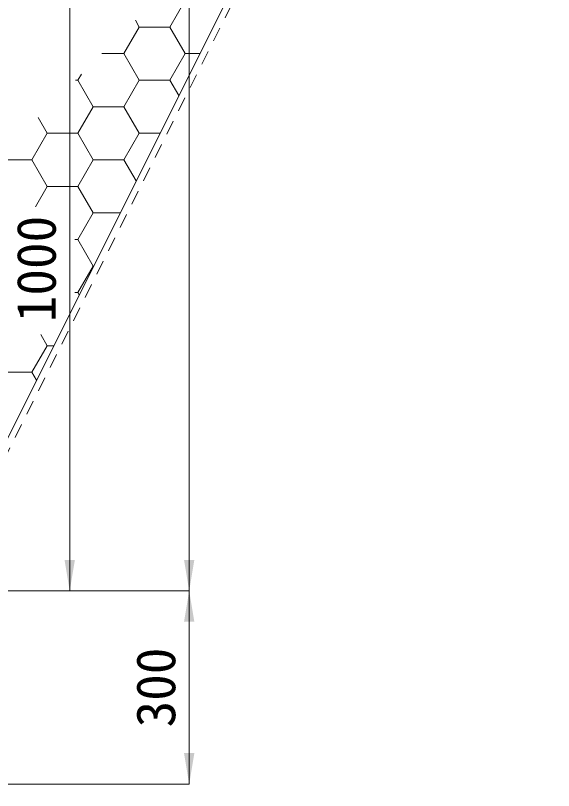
# Model space of a CAD drawing. Units: millimetres at full size, sheet at 1:30. Extents: x 47825 to 82541, y -23349 to -5561.
# Drawn here: x 78175 to 79010, y -14838 to -13634 of the extents above; entities that cross this region are included whole.
import ezdxf
from ezdxf.enums import TextEntityAlignment as Align

# ---------------------------------------------------------------- set-up
doc = ezdxf.new("R2010")
doc.units = ezdxf.units.MM
doc.header["$LTSCALE"] = 30
doc.linetypes.add('USER1', pattern=[1.35, 0.75, -0.6])
doc.layers.add('ハッチング', color=7, linetype='Continuous', lineweight=5)
doc.layers.add('寸法線', color=7, linetype='Continuous', lineweight=9)
doc.styles.add('ＭＳ ゴシック', font='')
doc.styles.get('ＭＳ ゴシック').set_extended_font_data('MS Gothic')

# ---------------------------------------------------------------- blocks, each defined once
blk = doc.blocks.new('filled_arrow')
at = {"color": 0, "linetype": 'Continuous', "lineweight": -2}
blk.add_solid([(7.5, 1.25), (0, 0), (7.5, -1.25)], dxfattribs=at)

msp = doc.modelspace()

# ---------------------------------------------------------------- linework, layer by layer
at = {"layer": 'ハッチング', "lineweight": 20}
msp.add_line((80093.69, -10427.66), (77893.69, -14827.66), dxfattribs=at)
at = {"layer": 'ハッチング'}
for p, q in [((78414.56, -13651.92), (78438.37, -13610.67)), ((78366.94, -13651.92), (78360.8, -13641.28)), ((78343.12, -13693.16), (78366.94, -13651.92)), ((78366.94, -13651.92), (78414.56, -13651.92)), ((78438.37, -13693.16), (78414.56, -13651.92)), ((78308.92, -13693.16), (78343.12, -13693.16)), ((78366.94, -13734.41), (78343.12, -13693.16)), ((78414.56, -13734.4), (78438.37, -13693.16)), ((78438.38, -13693.16), (78460.94, -13693.16)), ((78267.67, -13734.41), (78271.69, -13734.41)), ((78271.69, -13734.4), (78277.17, -13724.9)), ((78295.5, -13775.65), (78271.69, -13734.41)), ((78343.12, -13775.65), (78366.94, -13734.4)), ((78366.94, -13734.41), (78414.56, -13734.41)), ((78428.36, -13758.31), (78414.56, -13734.41)), ((78271.69, -13816.89), (78295.5, -13775.65)), ((78295.5, -13775.65), (78343.12, -13775.65)), ((78366.94, -13816.89), (78343.12, -13775.65)), ((78224.06, -13816.89), (78209.83, -13792.24)), ((78200.25, -13858.14), (78224.06, -13816.89)), ((78224.06, -13816.89), (78271.69, -13816.89)), ((78295.5, -13858.14), (78271.69, -13816.89)), ((78343.12, -13858.14), (78366.94, -13816.89)), ((78366.94, -13816.89), (78399.07, -13816.89)), ((78152.62, -13858.14), (78200.25, -13858.14)), ((78224.06, -13899.38), (78200.25, -13858.14)), ((78271.69, -13899.38), (78295.5, -13858.14)), ((78295.5, -13858.14), (78343.12, -13858.14)), ((78362.06, -13890.93), (78343.12, -13858.14)), ((78205.85, -13930.93), (78224.06, -13899.38)), ((78224.06, -13899.38), (78271.69, -13899.38)), ((78295.5, -13940.63), (78271.69, -13899.38)), ((78271.69, -13981.87), (78295.5, -13940.63)), ((78295.5, -13940.63), (78337.21, -13940.63)), ((78266.59, -13981.87), (78271.69, -13981.87)), ((78295.5, -14023.12), (78271.69, -13981.87)), ((78271.69, -14064.36), (78295.5, -14023.12)), ((78295.5, -14023.12), (78295.96, -14023.12)), ((78266.59, -14064.36), (78271.69, -14064.36)), ((78273.64, -14067.75), (78271.69, -14064.36)), ((78224.06, -14146.85), (78213.91, -14129.27)), ((78200.25, -14188.09), (78224.06, -14146.85)), ((78224.06, -14146.85), (78234.1, -14146.85)), ((78152.62, -14188.09), (78200.25, -14188.09)), ((78207.34, -14200.37), (78200.25, -14188.09))]:
    msp.add_line(p, q, dxfattribs=at)
at = {"layer": 'ハッチング', "linetype": 'USER1', "lineweight": 9}
msp.add_lwpolyline([(77518.69, -11117.66), (79759.87, -11117.66), (77899.87, -14837.66), (75737.51, -14837.66), (73877.5, -11117.66), (76118.69, -11117.66)], dxfattribs=at)
at = {"layer": '寸法線'}
for p, q in [((78444.36, -10427.66), (78444.36, -14527.66)), ((78258.9, -13527.66), (78258.9, -14527.66)), ((77558.69, -14527.66), (78444.36, -14527.66)), ((77558.69, -14527.66), (78444.36, -14527.66)), ((77558.69, -14527.66), (78258.9, -14527.66)), ((78444.36, -14527.66), (78444.36, -14827.66)), ((77933.69, -14827.66), (78444.36, -14827.66))]:
    msp.add_line(p, q, dxfattribs=at)

# ---------------------------------------------------------------- block references
at = {"layer": '寸法線', "xscale": 6.4, "yscale": 6.4}
for p, rotation in [((78258.9, -14527.66), 90), ((78444.36, -14527.66), 90), ((78444.36, -14527.66), 270), ((78444.36, -14827.66), 90)]:
    msp.add_blockref('filled_arrow', p, dxfattribs=dict(at, rotation=rotation))

# ---------------------------------------------------------------- texts
at = {"layer": '寸法線', "style": 'ＭＳ ゴシック'}
for s, p in [('1000', (78206.9, -14027.66)), ('300', (78392.36, -14677.66))]:
    msp.add_text(s, height=60.76, rotation=90, dxfattribs=at).set_placement(p, align=Align.MIDDLE_CENTER)

doc.saveas('drawing.dxf')
